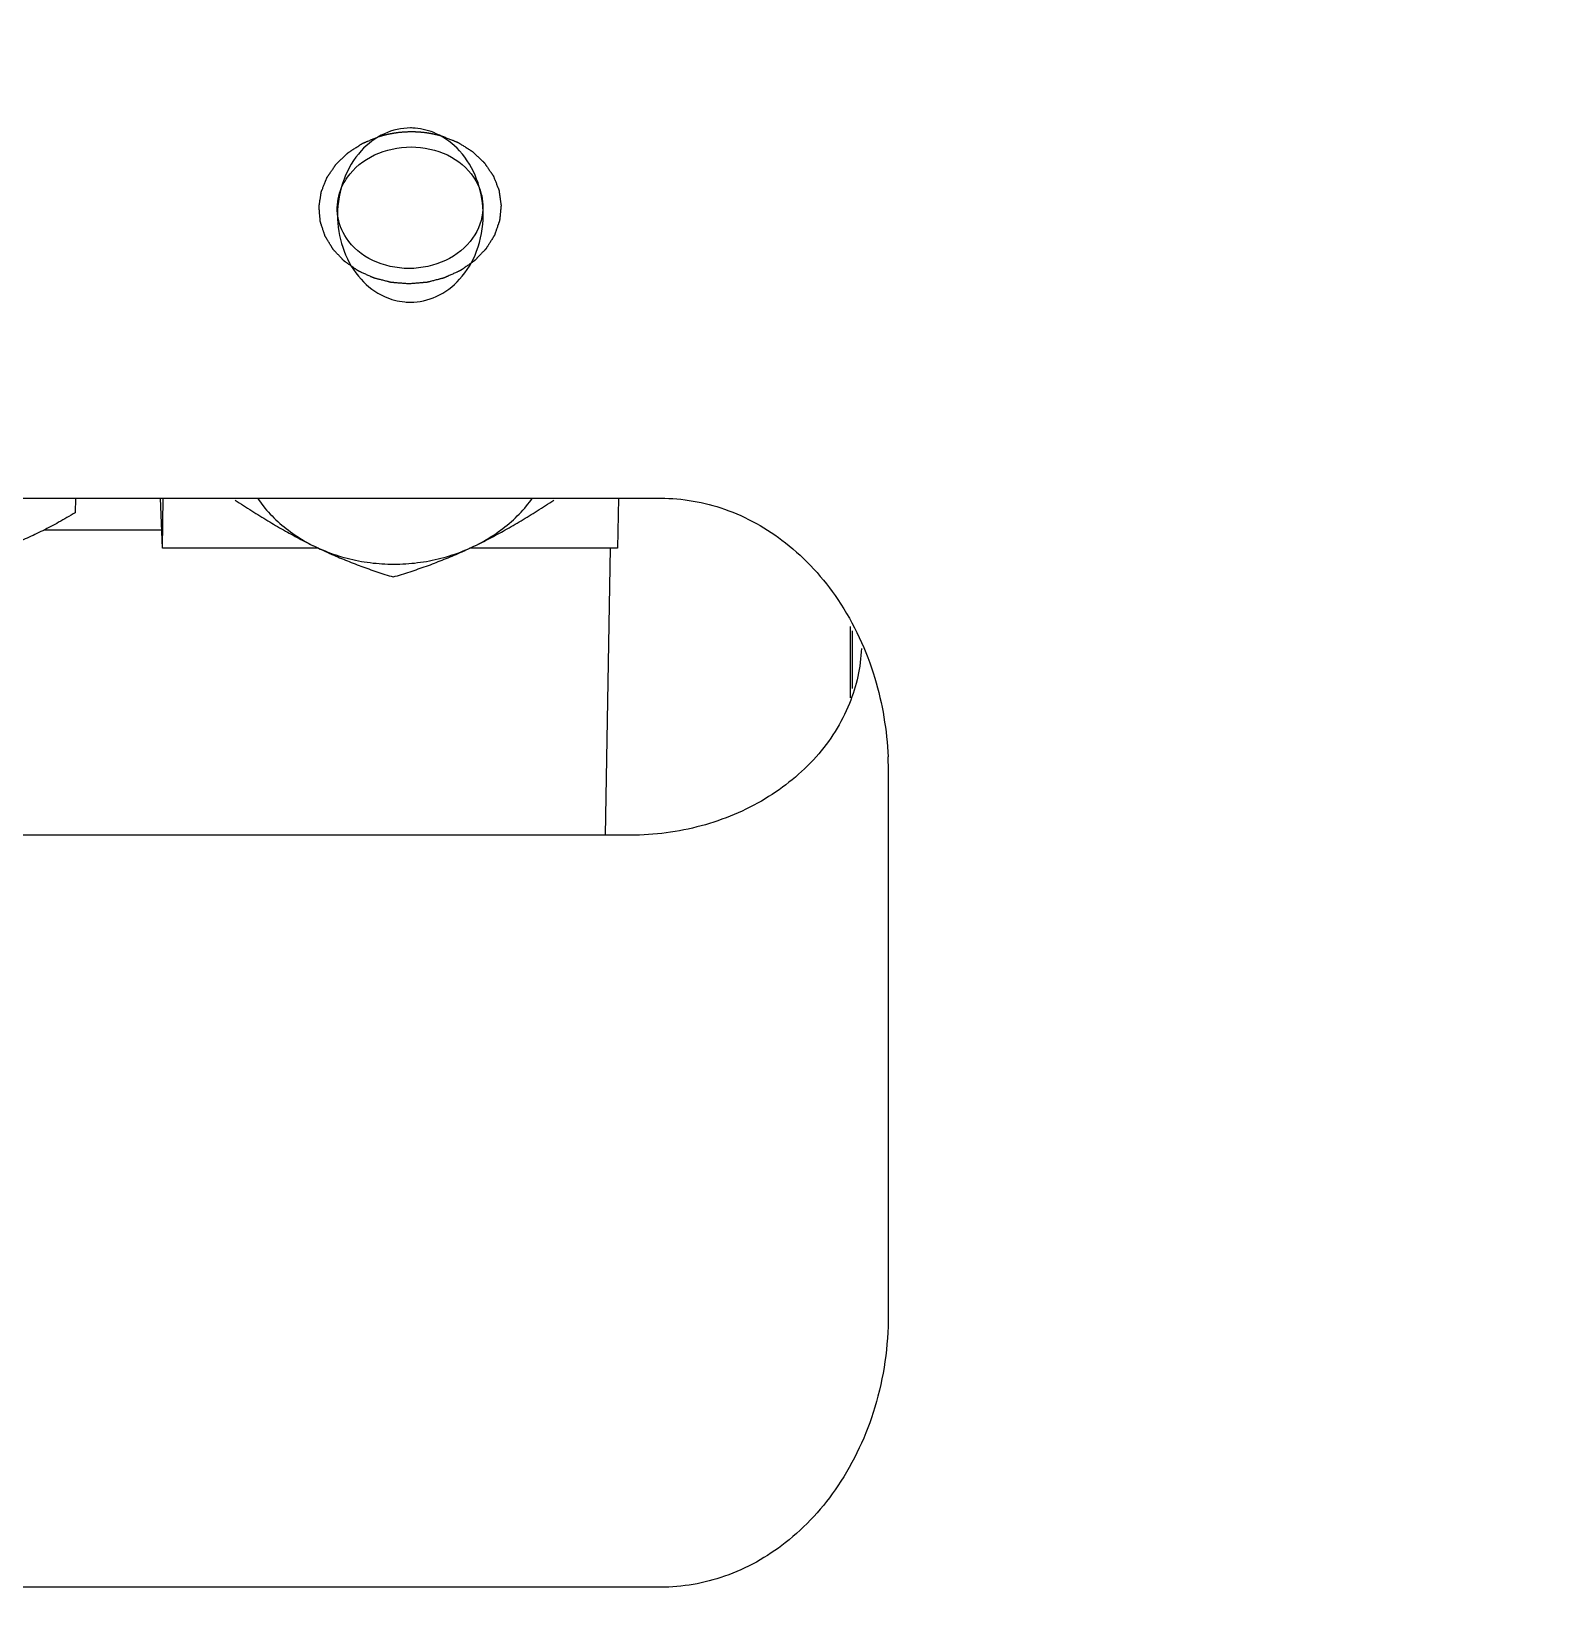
# Model space of a CAD drawing. Extents: x -50 to 48714, y -13211 to 6743.
# Drawn here: x 26009.19 to 26042.6, y -7877.31 to -7842.47 of the extents above; entities that cross this region are included whole.
import ezdxf

# ---------------------------------------------------------------- set-up
doc = ezdxf.new("R2010")
doc.units = 0
doc.header["$LTSCALE"] = 50
doc.layers.get('0').update_dxf_attribs({"linetype": 'CONTINUOUS'})

# ---------------------------------------------------------------- blocks, each defined once
blk = doc.blocks.new('SMAF_UE46_S')
for p, q in [((-19.4868740457996, -85.61924960219994), (22.99856226570046, -85.61924960219994)), ((10.1433557882001, -85.61924960219994), (10.13787578590018, -85.93850008629988)), ((12.0543055609005, -86.71737278720002), (12.01046865230001, -85.61924960219994)), ((12.0543055609005, -86.71737278720002), (12.07315507820022, -85.61924960219994)), ((22.06972832800056, -85.61924960219994), (22.05087881069994, -86.71737278720002)), ((12.03843507490001, -86.31981398959988), (9.449376160700012, -86.31981398959988)), ((15.48666711809983, -86.71737278720002), (12.0543055609005, -86.71737278720002)), ((22.05087881069994, -86.71737278720002), (18.80142310639985, -86.71737278720002)), ((21.88497296849982, -86.71737278720002), (21.77679793310017, -93.01936517549984)), ((27.16905312320068, -90.00152160749985), (27.16905312320068, -88.43989480570008)), ((27.2115404412998, -89.7957719021997), (27.2115404412998, -88.53027340990002)), ((27.98661369010006, -91.30074925899999), (27.99684889050059, -91.59836311859999)), ((27.99684889050059, -91.59836311859999), (27.99684889050059, -103.5565901513)), ((22.33923257380047, -93.01936517549984), (-20.14620373769958, -93.01936517549984)), ((22.99856226570046, -109.5357036676), (-19.4868740457996, -109.5357036676))]:
    blk.add_line(p, q)
for radius in [126.5, 111.15, 108.5, 100.5, 99.65]:
    blk.add_circle((11, -40.5), radius)
for points, start_tangent, end_tangent in [([(17.46527865159987, -80.91164344970002, 91.551157707), (17.38044984450062, -80.90467576159972, 91.5579495695), (17.29562103730041, -80.89770807359992, 91.5647414319), (17.25320663379989, -80.89422422959979, 91.5681373631), (17.21079223020024, -80.89074038560011, 91.5715332944), (17.18958502839996, -80.88899846359982, 91.57323126), (17.16837782660059, -80.88725654159998, 91.5749292256), (17.14717062480031, -80.88551461959969, 91.5766271912), (17.12596342310007, -80.88377269759985, 91.5783251568), (17.11535982219993, -80.88290173650012, 91.5791741396), (17.10475622129979, -80.88203077549997, 91.5800231224), (17.09415262040056, -80.88115981449982, 91.5808721052), (17.08885081990047, -80.88072433399975, 91.5812965967), (17.08354901950042, -80.88028885349968, 91.5817210881), (17.0808981193004, -80.88007111329989, 91.5819333338), (17.07824721900033, -80.87985337300006, 91.5821455795), (17.07758449399989, -80.87979893800002, 91.5821986409), (17.07693561890028, -80.87964969020004, 91.5823135332), (17.07564248539984, -80.87931959039997, 91.5825639282), (17.07305621849991, -80.87865939089988, 91.5830647181), (17.06788368460002, -80.8773389918997, 91.5840662979), (17.06271115070012, -80.87601859279994, 91.5850678777), (17.05236608300038, -80.87337779469999, 91.5870710373), (17.04202101520059, -80.87073699670009, 91.5890741969), (17.02133087970014, -80.86545540049974, 91.5930805161), (17.00064074410056, -80.86017380429985, 91.5970868354), (16.95926047310058, -80.84961061190006, 91.6050994738), (16.91788020200056, -80.83904741959986, 91.6131121123), (16.87649993090054, -80.82848422720008, 91.6211247508), (16.83511965990056, -80.81792103489988, 91.6291373892), (16.81442952430007, -80.81263943869999, 91.6331437084), (16.79373938880053, -80.8073578425001, 91.6371500277), (16.77304925330009, -80.80207624629975, 91.6411563469), (16.75235911770051, -80.7967946501999, 91.6451626661), (16.73166898220006, -80.791513054, 91.6491689854), (16.72132391450032, -80.78887225590006, 91.651172145), (16.71615138060042, -80.78755185679984, 91.6521737248), (16.71097884670053, -80.78623145780011, 91.6531753046), (16.70580631280063, -80.78491105879993, 91.6541768844), (16.7032200458998, -80.7842508591998, 91.6546776743), (16.70063377889983, -80.78359065969971, 91.6551784642), (16.6993406454003, -80.78326055999969, 91.6554288592), (16.6981393934002, -80.78275196920004, 91.6557939315), (16.69576751630029, -80.7816752906997, 91.656562302), (16.69102376220053, -80.77952193359988, 91.658099043), (16.68153625400009, -80.77521521949984, 91.6611725251), (16.67204874580057, -80.7709085053998, 91.6642460071), (16.66256123760013, -80.76660179129976, 91.6673194892), (16.6530737294006, -80.76229507719972, 91.6703929712), (16.63409871300064, -80.7536816490001, 91.6765399353), (16.5961486801998, -80.73645479259994, 91.6888338634), (16.55819864739988, -80.71922793619979, 91.7011277916), (16.48229858180002, -80.68477422339993, 91.7257156479), (16.44434854890005, -80.66754736699977, 91.738009576), (16.42537353250009, -80.65893393879969, 91.7441565401), (16.40639851610013, -80.65032051060007, 91.7503035042), (16.38742349970016, -80.64170708239999, 91.7564504683), (16.3684484833002, -80.63309365419991, 91.7625974323), (16.36370472920044, -80.6309402971001, 91.7641341734), (16.35896097510067, -80.62878694009987, 91.7656709144), (16.3565890980999, -80.62771026149994, 91.7664392849), (16.354217221, -80.62663358300006, 91.7672076554), (16.35188934090002, -80.62550347649994, 91.7680099206), (16.35085739170063, -80.6247781392999, 91.7685127371), (16.34982544250033, -80.62405280219991, 91.7690155536), (16.34569764549997, -80.6211514534998, 91.7710268196), (16.34156984860056, -80.61825010489974, 91.7730380857), (16.33331425469987, -80.61244740760003, 91.7770606177), (16.32505866090014, -80.60664471029986, 91.7810831498), (16.31680306700036, -80.60084201299969, 91.7851056819), (16.30029187929995, -80.58923661839981, 91.7931507461), (16.28378069160044, -80.57763122379993, 91.8011958102), (16.26726950390002, -80.56602582930009, 91.8092408744), (16.2342471285001, -80.54281504009987, 91.8253310027), (16.20122475310018, -80.5196042509001, 91.841421131), (16.16820237770025, -80.49639346169988, 91.8575112593), (16.13518000230033, -80.4731826725997, 91.8736013877), (16.11866881459991, -80.46157727799982, 91.8816464518), (16.10215762690041, -80.44997188339994, 91.889691516), (16.08564643919999, -80.43836648880006, 91.8977365801), (16.07739084530022, -80.43256379149989, 91.9017591122), (16.06913525140044, -80.42676109419972, 91.9057816443), (16.0608796575998, -80.4209583969, 91.9098041764), (16.05675186070039, -80.41805704829994, 91.9118154424), (16.05262406370002, -80.41515569959984, 91.9138267085), (16.05159211450064, -80.41443036249984, 91.914329525), (16.05056016530034, -80.4137050252998, 91.9148323415), (16.04885201120032, -80.41201143709986, 91.9159880014), (16.04720314780025, -80.41027736319984, 91.9171686658), (16.04555428450021, -80.40854328929981, 91.9183493302), (16.03895883099995, -80.4016069938998, 91.9230719879), (16.02576792410036, -80.3877344028997, 91.9325173032), (16.01257701709983, -80.37386181190004, 91.9419626185), (15.99938611020025, -80.35998922099998, 91.9514079339), (15.98619520330067, -80.34611662999987, 91.9608532492), (15.95981338940055, -80.3183714480997, 91.9797438798), (15.90704976170036, -80.2628810842998, 92.0175251411), (15.88066794790029, -80.23513590230004, 92.0364157717), (15.85428613400018, -80.20739072039987, 92.0553064024), (15.8410952271006, -80.19351812939976, 92.0647517177), (15.83449977360033, -80.18658183399975, 92.0694743754), (15.82790432010006, -80.1796455384997, 92.074197033), (15.82130886669984, -80.1727092430001, 92.0789196907), (15.81471341320048, -80.16577294750005, 92.0836423483), (15.81141568650037, -80.16230479980004, 92.0860036772), (15.80976682310029, -80.16057072590002, 92.0871843416), (15.80897249179998, -80.15968392469995, 92.0877868502), (15.80835876270066, -80.15867853759983, 92.0884624175), (15.80713130460026, -80.15666776350008, 92.089813552), (15.80590384639981, -80.15465698939988, 92.0911646865), (15.80344892999983, -80.1506354410999, 92.0938669556), (15.80099401369989, -80.14661389289995, 92.0965692246), (15.79853909729991, -80.14259234459996, 92.0992714936), (15.79362926470003, -80.13454924810003, 92.1046760317), (15.78380959930018, -80.11846305509971, 92.1154851079), (15.77398993390034, -80.10237686209985, 92.126294184), (15.76417026850049, -80.08629066909998, 92.1371032602), (15.75435060319978, -80.07020447610012, 92.1479123363), (15.74453093779994, -80.0541182830998, 92.1587214125), (15.72489160700025, -80.02194589720011, 92.1803395648), (15.7052522763006, -79.98977351119993, 92.2019577171), (15.6856129455, -79.95760112519974, 92.2235758694), (15.66597361480035, -79.92542873920002, 92.2451940216), (15.6561539494005, -79.9093425461997, 92.2560030978), (15.64633428400066, -79.89325635319983, 92.2668121739), (15.64142445129983, -79.8852132566999, 92.272216712), (15.63651461869995, -79.87717016019997, 92.2776212501), (15.63405970229996, -79.87314861200002, 92.2803235191), (15.63160478600003, -79.86912706370003, 92.2830257882), (15.63037732780049, -79.86711628959983, 92.2843769227), (15.62976359870026, -79.86611090249971, 92.2850524899), (15.62947469519986, -79.86560217350006, 92.2853937623), (15.62929355760025, -79.86505723179971, 92.2857559669), (15.62856900750012, -79.86287746500011, 92.2872047851), (15.62784445739999, -79.86069769820006, 92.2886536034), (15.62639535720064, -79.85633816459995, 92.2915512399), (15.62494625700037, -79.8519786308998, 92.2944488765), (15.62204805659985, -79.84325956370003, 92.3002441496), (15.61914985610019, -79.83454049639977, 92.3060394227), (15.61625165570058, -79.82582142909996, 92.3118346958), (15.6104552548004, -79.80838329459993, 92.323425242), (15.60465885390022, -79.79094516009991, 92.3350157882), (15.59886245310008, -79.77350702549984, 92.3466063344), (15.5930660521999, -79.75606889099981, 92.3581968806), (15.56988044870013, -79.68631635280008, 92.4045590654), (15.55828764690068, -79.65144008380003, 92.4277401577), (15.55249124610054, -79.63400194919996, 92.4393307039), (15.54669484520036, -79.61656381469993, 92.4509212501), (15.54089844430018, -79.5991256801999, 92.4625117963), (15.53510204350005, -79.58168754559983, 92.4741023425), (15.53220384300039, -79.57296847830003, 92.4798976156), (15.52930564259987, -79.56424941109981, 92.4856928887), (15.52785654240051, -79.55988987740011, 92.4885905253), (15.52640744210021, -79.5555303438, 92.4914881618), (15.52495834189995, -79.55117081019989, 92.4943857984), (15.52423379179982, -79.54899104339984, 92.4958346167), (15.52387151680068, -79.54790116000004, 92.4965590258), (15.52350924170059, -79.54681127649974, 92.4972834349), (15.52341271519981, -79.54567990099986, 92.4980281025), (15.52331618869994, -79.54454852549998, 92.49877277), (15.52312313570019, -79.54228577449976, 92.5002621051), (15.52273702969978, -79.53776027239974, 92.5032407752), (15.52235092370029, -79.53323477029971, 92.5062194453), (15.52196481769988, -79.52870926829974, 92.5091981154), (15.52119260569998, -79.51965826419973, 92.5151554557), (15.52042039370008, -79.51060725999969, 92.521112796), (15.51887596970028, -79.49250525179968, 92.5330274765), (15.51733154570047, -79.47440324350009, 92.544942157), (15.51578712170067, -79.45630123530009, 92.5568568375), (15.51424269759991, -79.43819922700004, 92.568771518), (15.5111538496003, -79.40199521049999, 92.5926008791), (15.50497615360018, -79.32958717749989, 92.6402596012), (15.50343172960038, -79.31148516919984, 92.6521742817), (15.50188730560058, -79.29338316099984, 92.6640889622), (15.50034288159986, -79.27528115269979, 92.6760036427), (15.49879845760006, -79.25717914439974, 92.6879183232), (15.49802624550011, -79.24812814029974, 92.6938756635), (15.49725403350021, -79.23907713619974, 92.6998330038), (15.49648182150031, -79.23002613209974, 92.705790344), (15.49609571549991, -79.22550062999971, 92.7087690141), (15.49570960950041, -79.22097512789969, 92.7117476843), (15.49551655650066, -79.21871237689993, 92.7132370193), (15.4953235035, -79.21644962589971, 92.7147263544), (15.49527524030054, -79.21588393809998, 92.7150986882), (15.49534021510044, -79.21532796189967, 92.7154616863), (15.49550791080037, -79.21421924679998, 92.7161845705), (15.49584330210018, -79.2120018165001, 92.7176303391), (15.49651408479986, -79.20756695599994, 92.7205218762), (15.49718486740039, -79.20313209539972, 92.7234134133), (15.4985264327006, -79.1942623742998, 92.7291964874), (15.49986799809994, -79.18539265319987, 92.7349795616), (15.50255112870036, -79.16765321110006, 92.74654571), (15.50523425929987, -79.14991376889975, 92.7581118583), (15.51060052059984, -79.11443488450004, 92.7812441551), (15.51596678189981, -79.07895600009988, 92.8043764518), (15.52133304320068, -79.04347711579976, 92.8275087485), (15.52669930450065, -79.00799823140005, 92.8506410452), (15.52938243510016, -78.99025878919974, 92.8622071936), (15.53206556580062, -78.97251934699989, 92.873773342), (15.53474869640013, -78.95477990480003, 92.8853394903), (15.53743182710059, -78.93704046269977, 92.8969056387), (15.5401149577001, -78.91930102049992, 92.9084717871), (15.54145652300031, -78.91043129939999, 92.9142548612), (15.54212730569998, -78.90599643879978, 92.9171463983), (15.54279808830051, -78.90156157830006, 92.9200379354), (15.54346887100019, -78.89712671769985, 92.9229294725), (15.5438042623, -78.89490928750001, 92.9243752411), (15.54413965369986, -78.89269185719968, 92.9258210096), (15.54430734930065, -78.89158314209999, 92.9265438939), (15.54470096580008, -78.89049752150004, 92.927245713), (15.5455635058006, -78.88833397869985, 92.9286423296), (15.54728858560065, -78.88400689289983, 92.9314355627), (15.55073874539994, -78.8753527214999, 92.9370220289), (15.55418890510009, -78.86669855009995, 92.9426084951), (15.55763906490029, -78.85804437859997, 92.9481949613), (15.56108922460044, -78.84939020720003, 92.9537814275), (15.56798954409987, -78.8320818643997, 92.9649543599), (15.58179018310057, -78.79746517859985, 92.9873002247), (15.5955908220003, -78.76284849290005, 93.0096460895), (15.62319209999987, -78.69361512139994, 93.0543378191), (15.63699273900056, -78.65899843569969, 93.0766836839), (15.6438930585, -78.64169009279976, 93.0878566163), (15.6507933779003, -78.62438174999988, 93.0990295487), (15.65769369740065, -78.60707340709996, 93.1102024811), (15.66459401690008, -78.58976506420004, 93.1213754136), (15.66631909680018, -78.58543797850007, 93.1241686467), (15.66804417670028, -78.5811108928001, 93.1269618798), (15.66890671659985, -78.57894734989986, 93.1283584963), (15.66976925650033, -78.57678380709967, 93.1297551129), (15.67070206029985, -78.57464585870002, 93.1311331005), (15.6713792538003, -78.57365366809972, 93.1317662074), (15.67205644719979, -78.57266147739983, 93.1323993143), (15.67476522110064, -78.56869271469986, 93.134931742), (15.67747399490054, -78.56472395209994, 93.1374641696), (15.68289154250033, -78.55678642680004, 93.142529025), (15.68830909010012, -78.5488489014997, 93.1475938804), (15.69372663779995, -78.5409113761998, 93.1526587357), (15.70456173300045, -78.52503632560001, 93.1627884464), (15.71539682830007, -78.50916127499977, 93.1729181572), (15.72623192360061, -78.49328622439998, 93.1830478679), (15.74790211409982, -78.46153612319995, 93.2033072893), (15.76957230459993, -78.42978602199992, 93.2235667108), (15.79124249520009, -78.39803592079988, 93.2438261322), (15.81291268570021, -78.36628581959985, 93.2640855536), (15.82374778099984, -78.35041076890002, 93.2742152643), (15.83458287620033, -78.33453571829978, 93.2843449751), (15.84541797149996, -78.31866066769999, 93.2944746858), (15.85083551910066, -78.3107231424001, 93.2995395411), (15.85625306670045, -78.30278561709974, 93.3046043965), (15.86167061440028, -78.29484809179985, 93.3096692519), (15.86437938820018, -78.29087932919992, 93.3122016795), (15.86708816200007, -78.28691056649996, 93.3147341072), (15.86776535550052, -78.28591837590011, 93.3153672141), (15.86844254890002, -78.28492618519977, 93.3160003211), (15.87017271239984, -78.28316248439978, 93.3171119367), (15.87196550540011, -78.2814355636001, 93.318197786), (15.87375829840039, -78.27970864279996, 93.3192836353), (15.87734388429999, -78.27625480129973, 93.321455334), (15.8809294702005, -78.27280095979995, 93.3236270326), (15.89527181379981, -78.25898559359985, 93.332313827), (15.90961415740003, -78.24517022749978, 93.3410006215), (15.92395650110029, -78.23135486129968, 93.3496874159), (15.93829884470051, -78.21753949520007, 93.3583742103), (15.96698353200009, -78.1899087628999, 93.3757477992), (16.02435290660014, -78.13464729840007, 93.410494977), (16.05303759380058, -78.1070165660999, 93.4278685659), (16.08172228110016, -78.07938583379973, 93.4452421548), (16.09606462480042, -78.06557046769967, 93.4539289492), (16.10323579660053, -78.05866278460007, 93.4582723464), (16.11040696840064, -78.05175510150002, 93.4626157437), (16.11757814019984, -78.04484741850001, 93.4669591409), (16.12474931199995, -78.03793973539996, 93.4713025381), (16.12833489790046, -78.03448589389973, 93.4734742367), (16.13012769089983, -78.03275897310004, 93.474560086), (16.13105034930049, -78.03191876989968, 93.4750870671), (16.13213057909979, -78.03121810989978, 93.475518387), (16.13429103870021, -78.02981679000004, 93.4763810267), (16.13645149830063, -78.0284154699998, 93.4772436664), (16.14077241750056, -78.02561282999977, 93.4789689458), (16.14509333670048, -78.02281019009979, 93.4806942252), (16.14941425590041, -78.02000755009976, 93.4824195047), (16.15805609430026, -78.0144022702998, 93.4858700635), (16.17533977109997, -78.00319171049978, 93.4927711812), (16.19262344800063, -77.99198115069976, 93.4996722988), (16.20990712480034, -77.98077059089974, 93.5065734165), (16.22719080160005, -77.96956003109972, 93.5134745342), (16.24447447840066, -77.9583494712997, 93.5203756518), (16.27904183210012, -77.9359283517997, 93.5341778872), (16.31360918580049, -77.91350723220012, 93.5479801225), (16.3481765393999, -77.89108611269967, 93.5617823578), (16.38274389310027, -77.86866499310008, 93.5755845932), (16.40002756989998, -77.85745443330006, 93.5824857108), (16.41731124670059, -77.84624387350004, 93.5893868285), (16.42595308510045, -77.84063859360003, 93.5928373873), (16.4345949235003, -77.83503331370002, 93.5962879462), (16.43891584270023, -77.83223067380004, 93.5980132256), (16.4432367620002, -77.82942803390006, 93.599738505), (16.44539722160062, -77.82802671389982, 93.6006011447), (16.44647745139991, -77.82732605389992, 93.6010324646), (16.44702729140045, -77.82698944279991, 93.6012388708), (16.4476354819999, -77.82673514479984, 93.6013897546), (16.45006824460052, -77.82571795309968, 93.6019932901), (16.45250100720023, -77.82470076139998, 93.6025968256), (16.45736653240056, -77.82266637809971, 93.6038038965), (16.46223205759998, -77.82063199469985, 93.6050109674), (16.47196310810068, -77.81656322789968, 93.6074251093), (16.48169415850043, -77.81249446109996, 93.6098392512), (16.49142520890018, -77.80842569429979, 93.612253393), (16.51088730980064, -77.80028816069989, 93.6170816767), (16.53034941060014, -77.7921506271, 93.6219099604), (16.54981151140055, -77.7840130935001, 93.6267382442), (16.56927361230009, -77.7758755599998, 93.6315665279), (16.60819781400005, -77.75960049280002, 93.6412230953), (16.64712201570001, -77.74332542569982, 93.6508796628), (16.72497041899987, -77.7107752912998, 93.6701927976), (16.80281882239979, -77.67822515699982, 93.6895059325)], (-0.9934856250334231, 0.08160315028050015, 0.07954394204618515), (0.8993427824840546, 0.3760350514609641, 0.223114767925811)), ([(16.93131382540014, -77.61288054660008), (16.41854346560012, -77.99178585899972)], (-0.9107456812772871, -0.4129676791648114), (-0.6733207204634952, -0.739350530800188)), ([(16.80281900040063, -77.67822510010001, 93.6895059652), (16.84500313940043, -77.66589819289993, 93.6964873233), (16.86609520890033, -77.65973473929989, 93.6999780024), (16.88718727840023, -77.65357128569985, 93.7034686814), (16.89773331310062, -77.65048955890006, 93.705214021), (16.90827934790013, -77.64740783209982, 93.7069593605), (16.91355236530035, -77.64586696869992, 93.7078320303), (16.91625785010001, -77.64512922469976, 93.7082451171), (16.91910128729978, -77.64445685600003, 93.7086117077), (16.92478816180028, -77.64311211850008, 93.709344889), (16.93047503619982, -77.64176738099968, 93.7100780703), (16.94184878499982, -77.63907790609983, 93.7115444329), (16.95322253389986, -77.63638843119998, 93.7130107954), (16.9759700315999, -77.63100948129977, 93.7159435206), (16.99871752929994, -77.62563053140002, 93.7188762457), (17.01009127809994, -77.62294105649971, 93.7203426083), (17.02146502689993, -77.62025158149982, 93.7218089709), (17.02715190140043, -77.61890684409991, 93.7225421522), (17.03283877579997, -77.61756210659996, 93.7232753334), (17.03568221300065, -77.61688973789978, 93.7236419241), (17.03844636250051, -77.6163341137999, 93.7239340109), (17.0438953738003, -77.61533961019995, 93.7244436805), (17.05479339639987, -77.61335060300007, 93.7254630199), (17.06569141900036, -77.61136159579974, 93.7264823592), (17.08748746420042, -77.60738358139997, 93.7285210379), (17.10928350950053, -77.60340556699975, 93.7305597166), (17.1201815321001, -77.60141655979987, 93.7315790559), (17.13107955470059, -77.59942755259999, 93.7325983953), (17.14197757730017, -77.59743854540011, 93.7336177346), (17.14742658859996, -77.59644404179971, 93.7341274043), (17.15015109419983, -77.59594678999974, 93.7343822391), (17.15287559990065, -77.59544953819977, 93.7346370739), (17.15579084040019, -77.59507088589999, 93.7348091174), (17.15870608090063, -77.5946922334997, 93.7349811609), (17.16453656180056, -77.59393492889967, 93.7353252478), (17.17619752370047, -77.59242031949998, 93.7360134217), (17.18785848560037, -77.59090571019988, 93.7367015956), (17.19951944750028, -77.58939110089977, 93.7373897694), (17.22284137140014, -77.58636188219998, 93.7387661172), (17.24616329519995, -77.58333266349973, 93.7401424649), (17.25782425709986, -77.58181805420008, 93.7408306388), (17.26948521900067, -77.58030344479994, 93.7415188127), (17.27531570000065, -77.57954614019991, 93.7418628996), (17.27818315580043, -77.5792214856001, 93.7420007738), (17.28095504229987, -77.57900482659988, 93.7420703096), (17.28649881530055, -77.57857150849986, 93.7422093812), (17.29204258830032, -77.57813819049989, 93.7423484528), (17.30313013439991, -77.57727155439989, 93.7426265959), (17.31421768040036, -77.57640491829989, 93.7429047391), (17.3363927725004, -77.57467164619993, 93.7434610254), (17.35856786460045, -77.57293837399993, 93.7440173117), (17.36965541070003, -77.57207173789993, 93.7442954548), (17.38074295670049, -77.57120510179993, 93.744573598), (17.3862867298003, -77.57077178379996, 93.7447126696), (17.39183050280008, -77.57033846569993, 93.7448517411), (17.39460238930042, -77.57012180669972, 93.7449212769), (17.39751337580037, -77.56999671819995, 93.7449271034), (17.40347444859981, -77.56983811159989, 93.7448750472), (17.41539659430055, -77.56952089849983, 93.7447709348), (17.42731874010042, -77.56920368529973, 93.7446668223), (17.45116303150007, -77.56856925900001, 93.7444585974), (17.47500732300068, -77.56793483269985, 93.7442503725), (17.52269590590004, -77.56666598009997, 93.7438339228)], (0.9479716832883206, 0.2770130955881621, 0.1568866869946963), (0.9996081328891576, 0.02659662532109099, -0.008729271640963977)), ([(17.50044697829981, -77.48765521999985), (16.93131382540014, -77.61288054660008)], (-1, 0), (-0.910745681294305, -0.4129676791272803)), ([(18.18674961000033, -77.66209659319975, 93.6638461623), (18.26485952750045, -77.69298044259995, 93.6415421354), (18.34296944490052, -77.72386429199969, 93.6192381086), (18.38202440360055, -77.73930621669979, 93.6080860952), (18.42107936230059, -77.75474814139989, 93.5969340818), (18.44060684160013, -77.76246910379996, 93.591358075), (18.46013432100062, -77.77019006609999, 93.5857820683), (18.47966180030016, -77.77791102850006, 93.5802060616), (18.49918927970066, -77.78563199080008, 93.5746300549), (18.5089530194, -77.78949247199989, 93.5718420516), (18.5187167590002, -77.7933529531997, 93.5690540482), (18.52848049870045, -77.79721343439996, 93.5662660449), (18.53336236850009, -77.79914367499987, 93.5648720432), (18.53824423839978, -77.80107391559977, 93.5634780415), (18.54068517330052, -77.80203903579968, 93.5627810407), (18.54312610820034, -77.80300415610009, 93.5620840398), (18.54373634200056, -77.80324543620009, 93.5619097896), (18.54428589590043, -77.80356970879984, 93.5616826884), (18.54536477720012, -77.80424591829978, 93.5612108688), (18.54752253970037, -77.80559833710004, 93.5602672298), (18.55183806479999, -77.80830317479968, 93.5583799517), (18.55615358990053, -77.81100801249977, 93.5564926737), (18.56478464009979, -77.816417688, 93.5527181175), (18.5734156904, -77.82182736339973, 93.5489435614), (18.59067779080033, -77.83264671420011, 93.5413944491), (18.60793989120066, -77.84346606510007, 93.5338453368), (18.64246409210045, -77.86510476679996, 93.5187471122), (18.67698829290021, -77.88674346849984, 93.5036488876), (18.7115124938, -77.90838217019973, 93.488550663), (18.74603669460066, -77.93002087190007, 93.4734524384), (18.76329879500008, -77.94084022269999, 93.4659033261), (18.78056089550046, -77.95165957359995, 93.4583542138), (18.79782299589988, -77.96247892439987, 93.4508051015), (18.81508509630021, -77.97329827529984, 93.4432559892), (18.83234719670054, -77.98411762609976, 93.4357068769), (18.84097824689979, -77.98952730149995, 93.4319323208), (18.84529377200033, -77.99223213920004, 93.4300450427), (18.8496092972, -77.99493697699972, 93.4281577646), (18.85392482230054, -77.99764181469982, 93.4262704865), (18.85608258479988, -77.99899423350007, 93.4253268475), (18.85824034740017, -78.00034665239991, 93.4243832085), (18.85931922859982, -78.00102286179981, 93.423911389), (18.86025211530068, -78.00185597929976, 93.4233404666), (18.86206922370002, -78.00357451709988, 93.4221655876), (18.86570344040047, -78.00701159260007, 93.4198158297), (18.8729718739005, -78.01388574370003, 93.4151163139), (18.88024030740053, -78.02075989469995, 93.410416798), (18.88750874090056, -78.02763404579991, 93.4057172822), (18.89477717450063, -78.03450819679983, 93.4010177663), (18.90931404149978, -78.04825649889972, 93.3916187346), (18.9383877754999, -78.07575310309994, 93.3728206713), (18.96746150960007, -78.10324970729971, 93.3540226079), (19.02560897770036, -78.1582429156997, 93.3164264811), (19.05468271170048, -78.18573951989993, 93.2976284177), (19.06921957880058, -78.19948782199981, 93.288229386), (19.08375644580065, -78.2132361240001, 93.2788303543), (19.0982933127998, -78.22698442609999, 93.2694313226), (19.10556174629983, -78.23385857719995, 93.2647318068), (19.1128301798999, -78.24073272819987, 93.260032291), (19.12009861339993, -78.24760687929984, 93.2553327751), (19.12191572170013, -78.24932541699991, 93.2541578961), (19.12373283010038, -78.25104395480002, 93.2529830172), (19.12548210870045, -78.25279666999995, 93.2517874953), (19.12615325850038, -78.25377555969999, 93.2511278057), (19.12682440840035, -78.25475444940002, 93.2504681161), (19.12950900780015, -78.2586700083998, 93.2478293576), (19.13219360719995, -78.26258556740004, 93.245190599), (19.13756280600046, -78.27041668540005, 93.239913082), (19.14293200480006, -78.27824780330002, 93.234635565), (19.14830120360057, -78.28607892130003, 93.229358048), (19.15903960110063, -78.30174115720001, 93.2188030139), (19.16977799869983, -78.3174033931, 93.2082479798), (19.18051639629994, -78.33306562899998, 93.1976929458), (19.20199319150015, -78.36439010079994, 93.1765828777), (19.22346998660032, -78.39571457269994, 93.1554728096), (19.24494678180054, -78.4270390444999, 93.1343627415), (19.2664235768998, -78.45836351629987, 93.1132526733), (19.2771619744999, -78.47402575219985, 93.1026976393), (19.28790037210001, -78.48968798809983, 93.0921426052), (19.29863876970012, -78.50535022409986, 93.0815875712), (19.30400796850063, -78.51318134199983, 93.0763100541), (19.30937716730023, -78.52101245999984, 93.0710325371), (19.31474636609983, -78.5288435778998, 93.0657550201), (19.31743096550053, -78.53275913690004, 93.0631162616), (19.32011556480029, -78.53667469589982, 93.0604775031), (19.32078671470026, -78.53765358559986, 93.0598178134), (19.32145786450019, -78.53863247539994, 93.0591581238), (19.32237761390024, -78.54075214899967, 93.057743613), (19.32322693810056, -78.54289880489978, 93.0563132469), (19.32407626240001, -78.54504546079988, 93.0548828807), (19.32577491099983, -78.54933877269968, 93.0520221485), (19.3274735595005, -78.55363208459994, 93.0491614163), (19.33426815370058, -78.57080533210001, 93.0377184875), (19.34106274780061, -78.58797857960008, 93.0262755586), (19.34785734200068, -78.60515182709969, 93.0148326298), (19.3546519360998, -78.62232507459976, 93.0033897009), (19.36824112449995, -78.6566715695999, 92.9805038432), (19.39541950110015, -78.72536455959971, 92.9347321278), (19.40900868940025, -78.75971105459985, 92.9118462701), (19.42259787770035, -78.79405754959998, 92.8889604124), (19.42939247190043, -78.81123079710005, 92.8775174836), (19.43278976900001, -78.81981742090011, 92.8717960191), (19.4361870661005, -78.82840404469971, 92.8660745547), (19.43958436310004, -78.83699066839972, 92.8603530903), (19.44298166020053, -78.84557729219978, 92.8546316259), (19.44468030880034, -78.84987060399999, 92.8517708936), (19.44552963300066, -78.85201725999968, 92.8503405275), (19.44591675009997, -78.85310087809967, 92.8496195777), (19.44607859670032, -78.85424623729978, 92.8488640269), (19.44640228980006, -78.85653695559995, 92.8473529254), (19.44672598299985, -78.85882767389967, 92.8458418239), (19.44737336940034, -78.86340911060006, 92.8428196209), (19.44802075569987, -78.8679905473, 92.8397974179), (19.44866814210036, -78.87257198389989, 92.836775215), (19.44996291480038, -78.88173485719972, 92.830730809), (19.45255246020042, -78.90006060389987, 92.818641997), (19.45514200560046, -78.91838635049999, 92.806553185), (19.45773155100051, -78.9367120971001, 92.7944643731), (19.46032109640055, -78.9550378437998, 92.7823755611), (19.46291064180059, -78.97336359039991, 92.7702867491), (19.46808973269981, -79.01001508369973, 92.7461091252), (19.47326882349989, -79.046666577, 92.7219315012), (19.47844791429998, -79.08331807029981, 92.6977538773), (19.48362700510006, -79.11996956350004, 92.6735762533), (19.4862165505001, -79.13829531019974, 92.6614874414), (19.48880609590015, -79.15662105679985, 92.6493986294), (19.49010086860017, -79.16578393009968, 92.6433542234), (19.49139564130019, -79.17494680339996, 92.6373098174), (19.49204302770067, -79.1795282400999, 92.6342876144), (19.49269041400021, -79.18410967679984, 92.6312654114), (19.4930141072, -79.18640039510001, 92.6297543099), (19.49317595380035, -79.18754575430012, 92.6289987592), (19.49323725110025, -79.18811753889986, 92.6286220848), (19.49318079210025, -79.18868395399977, 92.6282520162), (19.49295495640035, -79.19094961429983, 92.6267717417), (19.49272912070046, -79.19321527449983, 92.6252914673), (19.49227744930067, -79.19774659509994, 92.6223309185), (19.49182577779993, -79.2022779156, 92.6193703696), (19.49092243490031, -79.21134055669972, 92.6134492719), (19.49001909209983, -79.2204031977999, 92.6075281742), (19.48911574920021, -79.22946583890007, 92.6016070764), (19.48730906340006, -79.24759112109996, 92.589764881), (19.48550237759991, -79.2657164031998, 92.5779226856), (19.48369569189981, -79.2838416853997, 92.5660804901), (19.48188900610057, -79.30196696760004, 92.5542382947), (19.47466226310007, -79.3744680963, 92.5068695129), (19.47104889150069, -79.41071866069979, 92.483185122), (19.46924220580058, -79.42884394280009, 92.4713429266), (19.46743552000044, -79.44696922499998, 92.4595007311), (19.46562883420029, -79.46509450719986, 92.4476585357), (19.46382214850018, -79.48321978939975, 92.4358163403), (19.46291880560057, -79.49228243049993, 92.4298952425), (19.46201546270004, -79.50134507150005, 92.4239741448), (19.46156379130025, -79.50587639209971, 92.421013596), (19.46111211980042, -79.51040771259977, 92.4180530471), (19.46066044840063, -79.51493903319988, 92.4150924982), (19.46043461269983, -79.51720469339989, 92.4136122238), (19.46032169479986, -79.51833752359971, 92.4128720866), (19.46020877689989, -79.51947035369994, 92.4121319494), (19.45983068460009, -79.52056537909993, 92.4114235545), (19.45945259220025, -79.52166040439988, 92.4107151597), (19.45869640750061, -79.52385045519986, 92.4092983699), (19.45718403810042, -79.52823055659974, 92.4064647905), (19.45567166870023, -79.53261065810011, 92.403631211), (19.4541592992, -79.53699075949999, 92.4007976316), (19.45113456040053, -79.54575096239978, 92.3951304727), (19.44810982150011, -79.55451116530003, 92.3894633138), (19.44206034380022, -79.57203157110007, 92.3781289959), (19.43601086610033, -79.58955197690011, 92.3667946781), (19.42996138840044, -79.6070723826997, 92.3554603603), (19.42391191070055, -79.62459278849974, 92.3441260425), (19.41181295519982, -79.65963360009982, 92.3214574069), (19.38761504440026, -79.72971522329999, 92.2761201356), (19.38156556670037, -79.74723562910003, 92.2647858178), (19.37551608900048, -79.76475603490007, 92.2534515), (19.3694666113006, -79.78227644070012, 92.2421171822), (19.36341713350066, -79.79979684659975, 92.2307828644), (19.36039239470028, -79.8085570495, 92.2251157055), (19.35736765579986, -79.81731725239979, 92.2194485466), (19.35434291700039, -79.82607745530004, 92.2137813877), (19.35283054760021, -79.83045755669991, 92.2109478082), (19.35131817809997, -79.83483765819983, 92.2081142288), (19.35056199340033, -79.83702770889977, 92.206697439), (19.34980580869978, -79.8392177595997, 92.2052806493), (19.34961676249986, -79.8397652722997, 92.2049264519), (19.34931484000026, -79.84028527429973, 92.2045932562), (19.34867336939988, -79.84131610799977, 92.2039338654), (19.34739042820001, -79.8433777754999, 92.2026150839), (19.34482454590034, -79.84750111040012, 92.1999775209), (19.34225866360066, -79.85162444529988, 92.1973399578), (19.33712689890035, -79.8598711151999, 92.1920648317), (19.33199513430009, -79.86811778509991, 92.1867897057), (19.32173160500042, -79.8846111247999, 92.1762394535), (19.31146807569985, -79.90110446459994, 92.1656892013), (19.29094101720057, -79.93409114399992, 92.1445886969), (19.27041395860033, -79.96707782349995, 92.1234881926), (19.24988690000009, -80.00006450299998, 92.1023876882), (19.2293598414999, -80.0330511825, 92.0812871839), (19.21909631220024, -80.0495445222, 92.0707369317), (19.20883278290057, -80.06603786200003, 92.0601866795), (19.1985692536, -80.08253120170002, 92.0496364273), (19.18830572430033, -80.09902454140001, 92.0390861751), (19.17804219509981, -80.11551788120005, 92.028535923), (19.17291043040041, -80.12376455110007, 92.0232607969), (19.17034454809982, -80.12788788599983, 92.0206232338), (19.16777866580014, -80.13201122090004, 92.0179856708), (19.16521278350046, -80.13613455589984, 92.0153481077), (19.1639298423006, -80.13819622329993, 92.0140293262), (19.16264690109983, -80.14025789080006, 92.0127105447), (19.1620054306004, -80.1412887245001, 92.0120511539), (19.16117880050024, -80.14219930399986, 92.011475494), (19.15946382060065, -80.14398037830006, 92.0103520844), (19.15603386080056, -80.14754252679995, 92.0081052653), (19.14917394120039, -80.15466682379974, 92.003611627), (19.14231402160021, -80.16179112090003, 91.9991179887), (19.13545410200004, -80.16891541789983, 91.9946243504), (19.12859418239987, -80.17603971490007, 91.9901307122), (19.11487434320043, -80.1902883089997, 91.9811434356), (19.08743466480064, -80.21878549709982, 91.9631688825), (19.05999498639994, -80.24728268519993, 91.9451943294), (19.00511562960037, -80.30427706139972, 91.9092452231), (18.97767595120058, -80.33277424949983, 91.89127067), (18.96395611200023, -80.34702284359992, 91.8822833935), (18.95023627279988, -80.3612714377, 91.8732961169), (18.93651643360045, -80.37552003170003, 91.8643088403), (18.92279659430005, -80.38976862580012, 91.8553215638), (18.91936663449997, -80.39333077430001, 91.8530747446), (18.91593667469988, -80.3968929227999, 91.8508279255), (18.91422169480029, -80.39867399700006, 91.8497045159), (18.91250671489979, -80.4004550712998, 91.8485811064), (18.91073713210062, -80.40219133849996, 91.8474885184), (18.90968853170034, -80.40292505099978, 91.8470346891), (18.9086399314001, -80.40365876340002, 91.8465808598), (18.90444552999998, -80.40659361319968, 91.8447655427), (18.90025112859985, -80.40952846299979, 91.8429502256), (18.8918623258005, -80.41539816249997, 91.8393195914), (18.88347352300025, -80.42126786209974, 91.8356889572), (18.87508472019999, -80.42713756169996, 91.832058323), (18.85830711460039, -80.43887696079992, 91.8247970547), (18.84152950899988, -80.45061635999991, 91.8175357863), (18.82475190340028, -80.46235575909986, 91.8102745179), (18.79119669220017, -80.48583455739981, 91.7957519811), (18.75764148100006, -80.50931335569976, 91.7812294443), (18.72408626979995, -80.53279215399971, 91.7667069075), (18.69053105859984, -80.55627095220007, 91.7521843707), (18.67375345300024, -80.56801035140006, 91.7449231024), (18.65697584749978, -80.57974975050001, 91.737661834), (18.64019824190018, -80.59148914970001, 91.7304005656), (18.63180943909992, -80.59735884919974, 91.7267699314), (18.62342063630058, -80.60322854879996, 91.7231392972), (18.61503183350032, -80.60909824839973, 91.719508663), (18.6108374321002, -80.61203309819984, 91.7176933459), (18.60664303070007, -80.61496794789991, 91.7158780288), (18.60559443029979, -80.61570166039974, 91.7154241995), (18.60454583000046, -80.61643537279997, 91.7149703702), (18.6021540836, -80.6175977201001, 91.7142705441), (18.59971324629987, -80.61870922109983, 91.7136053568), (18.59727240900065, -80.61982072210003, 91.7129401694), (18.5875090597001, -80.62426672599986, 91.7102794199), (18.57774571050049, -80.62871272989969, 91.7076186704), (18.56798236119994, -80.63315873379997, 91.7049579209), (18.54845566269978, -80.64205074169968, 91.6996364219), (18.52892896420053, -80.65094274959984, 91.6943149229), (18.50940226570037, -80.65983475739995, 91.6889934239), (18.47034886860001, -80.67761877319981, 91.6783504259), (18.39224207460029, -80.7131868045999, 91.6570644299), (18.35318867759997, -80.73097082039976, 91.6464214319), (18.31413528060057, -80.74875483610003, 91.6357784339), (18.29460858200036, -80.75764684389969, 91.6304569349), (18.28484523279985, -80.76209284790002, 91.6277961854), (18.27508188350021, -80.76653885179985, 91.6251354359), (18.2653185343006, -80.77098485569968, 91.6224746864), (18.25555518500005, -80.77543085970001, 91.6198139369), (18.25067351039979, -80.7776538615999, 91.6184835622), (18.24823267310057, -80.7787653626001, 91.6178183748), (18.24700058059989, -80.77928982849971, 91.6175066084), (18.24569844540019, -80.77962658680008, 91.6173198052), (18.2430941749999, -80.78030010329985, 91.6169461988), (18.24048990460051, -80.78097361989967, 91.6165725924), (18.23528136379991, -80.78232065299972, 91.6158253797), (18.23007282300023, -80.78366768609976, 91.6150781669), (18.22486428220054, -80.78501471919981, 91.6143309542), (18.21444720050022, -80.7877087853999, 91.6128365287), (18.19361303720052, -80.79309691780009, 91.6098476778), (18.17277887399996, -80.79848505019982, 91.6068588268), (18.15194471070026, -80.8038731826, 91.6038699758), (18.13111054740057, -80.80926131499973, 91.6008811249), (18.11027638409996, -80.81464944739992, 91.5978922739), (18.06860805760061, -80.82542571219983, 91.591914572), (18.02693973100031, -80.83620197699975, 91.5859368701), (17.98527140440001, -80.84697824180012, 91.5799591681), (17.94360307790066, -80.85775450660003, 91.5739814662), (17.92276891460006, -80.86314263899976, 91.5709926153), (17.90193475130036, -80.86853077139995, 91.5680037643), (17.89151766970008, -80.87122483760004, 91.5665093388), (17.8811005880998, -80.87391890379968, 91.5650149133), (17.87589204720007, -80.87526593689972, 91.5642677006), (17.87068350640038, -80.87661296999977, 91.5635204879), (17.86807923600009, -80.8772864865, 91.5631468815), (17.86677710080039, -80.8776232447999, 91.5629600783), (17.86612115700063, -80.87777584019977, 91.5628771579), (17.8654359562006, -80.8778337335998, 91.5628571246), (17.8626951531005, -80.87806530699982, 91.5627769916), (17.85995434990036, -80.87829688039983, 91.5626968586), (17.85447274350008, -80.87876002719986, 91.5625365926), (17.84899113719985, -80.87922317399989, 91.5623763266), (17.83802792450024, -80.88014946759995, 91.5620557946), (17.82706471180063, -80.88107576109996, 91.5617352626), (17.81610149910011, -80.88200205470002, 91.5614147306), (17.79417507369999, -80.88385464189969, 91.5607736665), (17.77224864829986, -80.88570722909981, 91.5601326025), (17.75032222290065, -80.88755981629993, 91.5594915384), (17.72839579750053, -80.88941240350005, 91.5588504744), (17.68454294670028, -80.89311757779979, 91.5575683463), (17.64069009590003, -80.89682275220002, 91.5562862182), (17.55298439430044, -80.9042331009, 91.5537219621), (17.46527869269994, -80.91164344970002, 91.5511577059)], (0.8987988518943042, -0.3553757232355131, -0.2566490194181865), (-0.9960270295769964, -0.08415539127480838, -0.02912089406953448)), ([(17.60451638230006, -77.49184448749975), (17.50044697829981, -77.48765521999985)], (-0.996807372112497, 0.07984399102110422), (-1, 0)), ([(17.52269589900061, -77.56666598009997, 93.7438339229), (17.56453089500064, -77.56764390679973, 93.7420969518), (17.58544839300066, -77.56813287009982, 93.7412284663), (17.60636589090063, -77.5686218333999, 93.7403599807), (17.61682463990019, -77.56886631499992, 93.7399257379), (17.62728338890065, -77.56911079669999, 93.7394914952), (17.63251276339997, -77.5692330375, 93.7392743738), (17.63772846840038, -77.56951801200012, 93.7389508632), (17.64814620890047, -77.57025069449992, 93.7381974528), (17.66898168999978, -77.57171605970007, 93.7366906319), (17.68981717099996, -77.57318142479971, 93.7351838111), (17.71065265200014, -77.57464678989982, 93.7336769903), (17.73148813310036, -77.57611215499992, 93.7321701695), (17.74190587360044, -77.57684483759977, 93.7314167591), (17.74710249449981, -77.57729216489997, 93.7309872508), (17.75227461680061, -77.57790146419984, 93.7304521366), (17.76261886140037, -77.57912006280003, 93.729381908), (17.77296310610018, -77.58033866139976, 93.7283116794), (17.81434008450015, -77.58521305590011, 93.7240307652), (17.83502857380063, -77.58765025310004, 93.7218903081), (17.84537281840039, -77.58886885169977, 93.7208200795), (17.85054494070027, -77.58947815109968, 93.7202849653), (17.85571706300016, -77.5900874504, 93.719749851), (17.86083630820031, -77.59093780759986, 93.7190579964), (17.8659555535005, -77.59178816489975, 93.7183661418), (17.87619404399993, -77.59348887939996, 93.7169824325), (17.89667102490057, -77.5968903083999, 93.7142150141), (17.91714800590034, -77.60029173739986, 93.7114475956), (17.93762498690012, -77.60369316639981, 93.7086801772), (17.94786347740046, -77.60539388090001, 93.707296468), (17.95810196779985, -77.60709459539976, 93.7059127587), (17.96322121310004, -77.60794495270011, 93.7052209041), (17.96582152940027, -77.60842251399981, 93.7048395501), (17.96850323319995, -77.60900484069998, 93.7043873428), (17.97386664090027, -77.61016949399982, 93.7034829281), (17.97923004850054, -77.6113341473997, 93.7025785134), (18.00068367899985, -77.6159927609001, 93.6989608547), (18.02213730950007, -77.6206513743, 93.6953431959), (18.04359094000029, -77.62530998779994, 93.6917255371), (18.06504457060055, -77.62996860119983, 93.6881078784), (18.07040797819991, -77.63113325459972, 93.6872034637), (18.07577138580018, -77.63229790800006, 93.686299049), (18.07845308959986, -77.63288023459972, 93.6858468417), (18.08102515649989, -77.63352781610001, 93.6853547006), (18.08605965330025, -77.63488823369971, 93.6843304847), (18.09612864690007, -77.63760906910011, 93.6822820529), (18.10619764039984, -77.6403299044, 93.6802336211), (18.12633562760038, -77.6457715749998, 93.6761367576), (18.14647361469997, -77.65121324570009, 93.672039894), (18.1867495890001, -77.66209658699972, 93.6638461669)], (0.9988667777107478, -0.02334931304687497, -0.04147252061289157), (0.9472797747393061, -0.2559731767837909, -0.1927141954736697)), ([(18.58300997259994, -77.9925107926997), (18.0700485176003, -77.61309398100002), (17.60451638230006, -77.49184448749975)], (-0.6729076740695424, 0.7397264779486528), (-0.9968073720948888, 0.079843991240934)), ([(16.41854346560012, -77.99178585899972), (16.04461079910016, -78.6085752603999), (15.90099526700033, -79.4011703975998)], (-0.6733207204273498, -0.7393505308331053), (8.801113701055223e-05, -0.99999999612702)), ([(16.01918197890063, -78.73818894399983, 93.0147297037), (16.12030490320012, -78.57015922099981, 93.1223029017), (16.71415133329992, -78.08042052939982, 93.4280026957), (17.51695417429983, -77.90116372710008, 93.5245663013)], (0.387215818902861, 0.7755463818798213, 0.4985897302838331), (0.9996109746642569, 0.02645984398420275, -0.008819069514773346)), ([(17.51695417429983, -77.90116372710008, 93.5245663013), (18.31360305330054, -78.08042052939982, 93.3861195784), (18.89063654639995, -78.57015922099981, 93.0497592146), (18.98286321310025, -78.73151642099992, 92.9414999041)], (0.9987025970014629, -0.02645984397844948, -0.04350861293088615), (0.3656746128792568, -0.7738278049092422, -0.517177538032105)), ([(18.95635477570067, -78.60876357610005), (18.58300997259994, -77.9925107926997)], (-0.355696514203317, 0.9346015138996991), (-0.6729076741056407, 0.7397264779158151)), ([(15.90223407370013, -79.39068458699967, 92.5897794277), (15.89453555540058, -79.2391547149, 92.6893789323), (16.01918197890063, -78.73818894399983, 93.0147297037)], (-0.09885026439957048, 0.8308738259475983, 0.5476105464500617), (0.3872158189141591, 0.7755463818798173, 0.498589730275065)), ([(19.09815266510032, -79.31140477920007), (18.95635477570067, -78.60876357610005)], (-0.03899305117337339, 0.9992394817861187), (-0.3556965142905375, 0.9346015138665044)), ([(18.98286321310025, -78.73151642099992, 92.9414999041), (19.09343899529995, -79.2391547149, 92.6056126977), (19.09222467900054, -79.2754555757997, 92.5818324927)], (0.3656746127827792, -0.7738278049369062, -0.5171775380589281), (-0.04156651246939634, -0.835934355336815, -0.5472531211503096)), ([(15.90099526700033, -79.4011703975998), (15.90274129150021, -79.49053831130004)], (8.801140771853953e-05, -0.9999999961269961), (0.03899305122945537, -0.9992394817839301)), ([(17.47102037639979, -80.57714570269991, 91.7704253286), (16.67437149739999, -80.39788890039972, 91.9088720515), (16.09733800420054, -79.90815020879973, 92.2452324153), (15.90223407370013, -79.39068458699967, 92.5897794277)], (-0.9987025970007594, 0.02645984398322191, 0.04350861294413348), (-0.09885026440956335, 0.8308738259481989, 0.5476105464473465)), ([(19.09222467900054, -79.2754555757997, 92.5818324927), (18.86766964750041, -79.90815020879973, 92.1726887282), (18.2738232174006, -80.39788890039972, 91.8669889342), (17.47102037639979, -80.57714570269991, 91.7704253286)], (-0.04156651254143667, -0.8359343553266823, -0.5472531211603153), (-0.9996109746646014, -0.02645984396991068, 0.008819069518582958)), ([(18.5823504910004, -80.81015723149994), (18.95628315750037, -80.19336783009976), (19.0998986896002, -79.40077269289986), (19.09815266510032, -79.31140477920007)], (0.6733207204281974, 0.7393505308323336), (-0.03899305116678962, 0.9992394817863754)), ([(15.90274129150021, -79.49053831130004), (16.04453918089985, -80.19317951440007), (16.41788398400058, -80.80943229779996)], (0.03899305114284879, -0.9992394817873097), (0.6729076740957723, -0.7397264779247922)), ([(16.41788398400058, -80.80943229779996), (16.93084543900022, -81.1888491095001), (17.38045056600004, -81.30872659589977)], (0.6729076740551125, -0.739726477961779), (0.9957781009344575, -0.09179310267860813)), ([(18.06958013120038, -81.18906254390004), (18.5823504910004, -80.81015723149994)], (0.9107456812772871, 0.4129676791648114), (0.6733207204634952, 0.739350530800188)), ([(17.38045056600004, -81.30872659589977), (17.50044697829981, -81.31428787049981)], (0.9957781009265289, -0.09179310276461794), (1, 0)), ([(17.50044697829981, -81.31428787049981), (18.06958013120038, -81.18906254390004)], (1, 0), (0.910745681294305, 0.4129676791272803)), ([(13.65374310210063, -85.65849531249978), (14.01788219619993, -85.89584479869973), (14.37000106469986, -86.1141694365997), (14.71389729490056, -86.31537731360004), (15.0552584658999, -86.50220286290005), (15.39548343319984, -86.67482609550007)], (0.8321218909031244, -0.5545927863575298), (0.8990502574018615, -0.4378454460944488)), ([(14.14747544889997, -85.62448565659997), (14.26934949580027, -85.78897987909977), (14.58952273490013, -86.1309575473997), (14.9677409998003, -86.4284660057001), (15.39548343329989, -86.67482609560011)], (0.5658500893458112, -0.8245081420988744), (0.8990502574058988, -0.4378454460861587)), ([(18.89428407060041, -86.67482609550007), (19.23962830429991, -86.50220286290005), (19.58500711190027, -86.31537731360004), (19.93188389070019, -86.1141694365997), (20.28604422350054, -85.89584479869973), (20.65134437689994, -85.65849531249978)], (0.9018744720804224, 0.4319981905166496), (0.8326286347362469, 0.553831704236272)), ([(18.8942842071001, -86.67482603009967), (19.33048425640027, -86.42846593579998), (19.71891608389979, -86.1309574787997), (20.05082953550027, -85.78897981730006), (20.17828906439991, -85.62457408020009)], (0.9018744720824255, 0.4319981905124676), (0.5846670866000986, 0.8112733188306841)), ([(22.99856226570046, -85.61924960219994), (24.40230239120046, -85.85988886979976), (25.73556457389986, -86.59535166260002), (26.88955244140016, -87.84534371019981), (27.70067478780038, -89.57075517060002)], (1, 0), (0.2883033127366637, -0.9575391375108726)), ([(10.13787578590018, -85.93850008629988), (9.776165171399953, -86.14733823659981), (9.42623978660049, -86.33202512089974), (9.084319522000442, -86.49386391829967), (8.744741269700171, -86.63461625709988), (8.406105377600397, -86.75395582600004)], (-0.8573937733008203, -0.5146609733649729), (-0.9522144582121745, -0.3054302302845857)), ([(15.39548343329989, -86.67482609560011), (15.8633834809998, -86.86463214989999), (16.36082537180027, -86.99356209249981), (16.87680162620018, -87.05876463710001), (17.39978526040068, -87.05876462729975), (17.91799994280063, -86.99356206340008), (18.41986804670069, -86.86463210209968), (18.8942842071001, -86.67482603009967)], (0.8990502574052344, -0.4378454460875228), (0.901874472080756, 0.4319981905159532)), ([(15.39548343319984, -86.67482609550007), (15.73514408790015, -86.83331318859973), (16.07482961050027, -86.97816341689986), (16.41597966920017, -87.11057915599986), (16.76428473080068, -87.23336718180008), (17.12353760909991, -87.34831599969993)], (0.8990502574061805, -0.4378454460855803), (0.9565330449305404, -0.291623959845396)), ([(17.12353760909991, -87.34831599969993), (17.49372397840034, -87.23336718180008), (17.85169811800006, -87.11057915599986), (18.20132106839992, -86.97816341689986), (18.5483755244004, -86.83331318859973), (18.89428407060041, -86.67482609550007)], (0.9590016585216276, 0.2834004568676057), (0.9018744720871376, 0.4319981905026304)), ([(27.40701815720058, -88.91706634589991), (27.14247856640031, -90.1302119433999), (26.41251669129997, -91.29580387089982), (25.29085888670033, -92.2208228618997), (23.88730083380051, -92.8147216125999), (22.33923257380047, -93.01936517549984)], (-0.040354824169355, -0.9991854123065752), (-1, 0)), ([(27.70067478780038, -89.57075517060002), (27.99062308100019, -91.30058159559985)], (0.2883033127591912, -0.9575391375040897), (0.04178115004567522, -0.9991267864995217)), ([(27.99684889050059, -103.5565901513), (27.70066115240024, -105.5842433476), (26.88945686110037, -107.3097513561997), (25.73525057810002, -108.5598473965997), (24.40171141190058, -109.2952712208998), (22.99856226570046, -109.5357036676)], (0, -1), (-1, 0))]:
    blk.add_spline(points, degree=3, dxfattribs=dict(start_tangent=start_tangent, end_tangent=end_tangent))

msp = doc.modelspace()

# ---------------------------------------------------------------- block references
msp.add_blockref('SMAF_UE46_S', (26000, -7767.09198656549))

doc.saveas('drawing.dxf')
